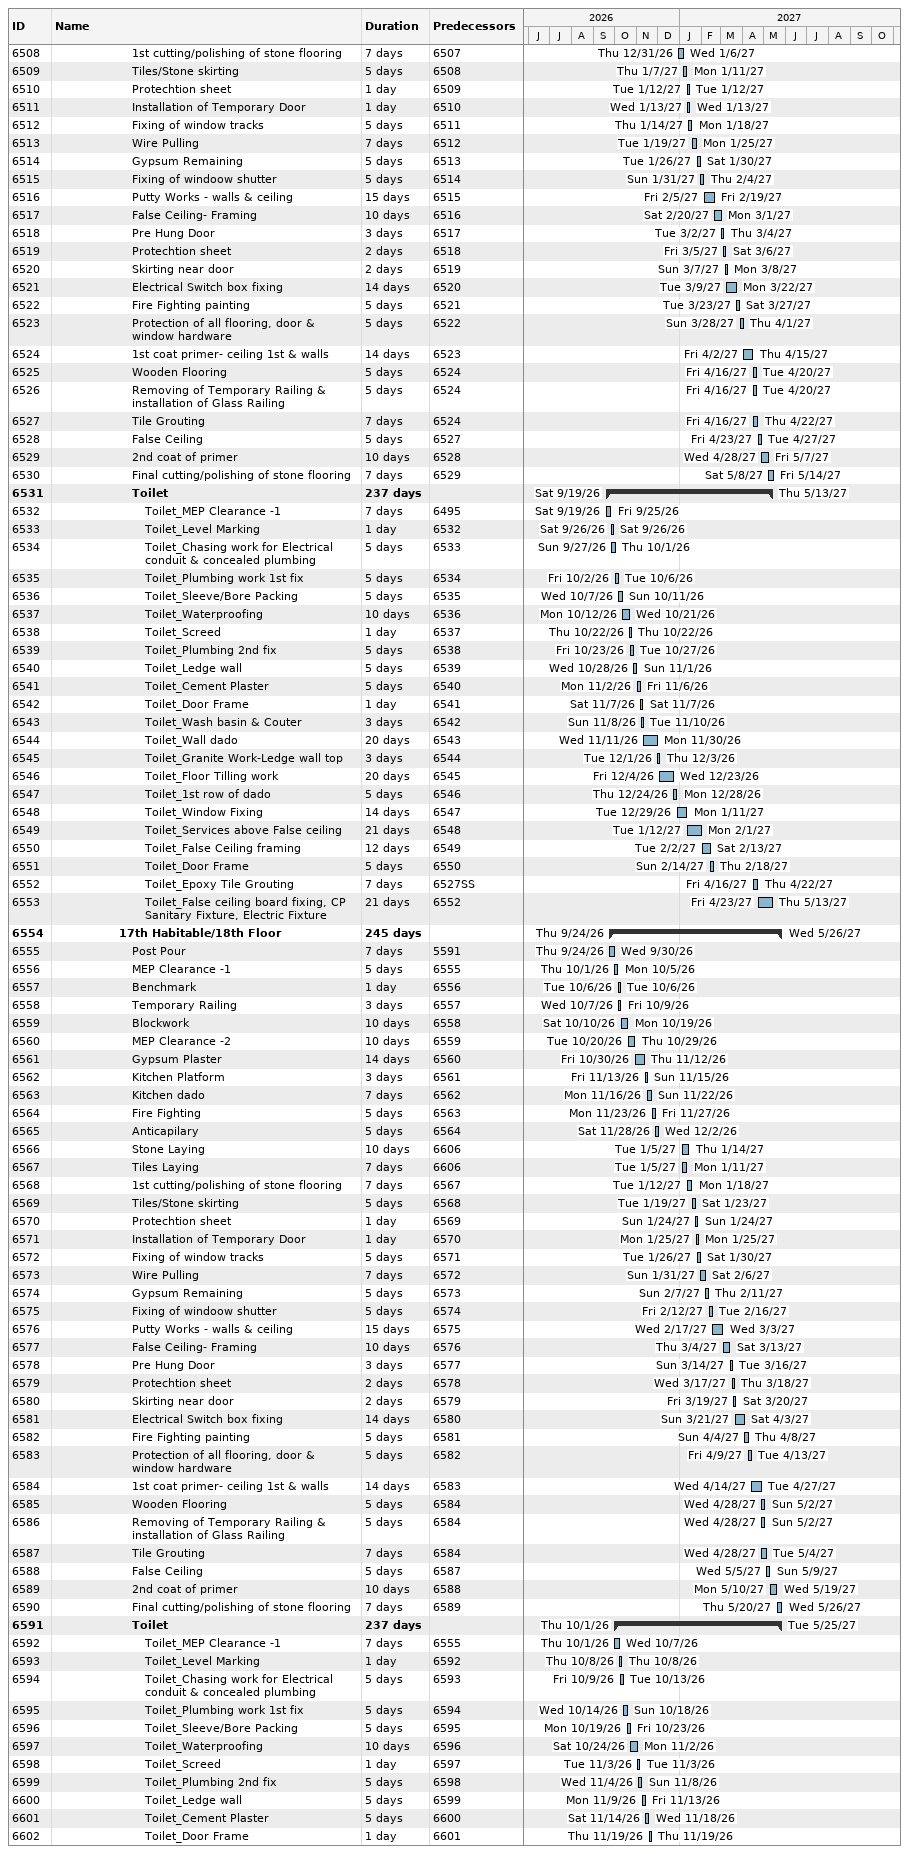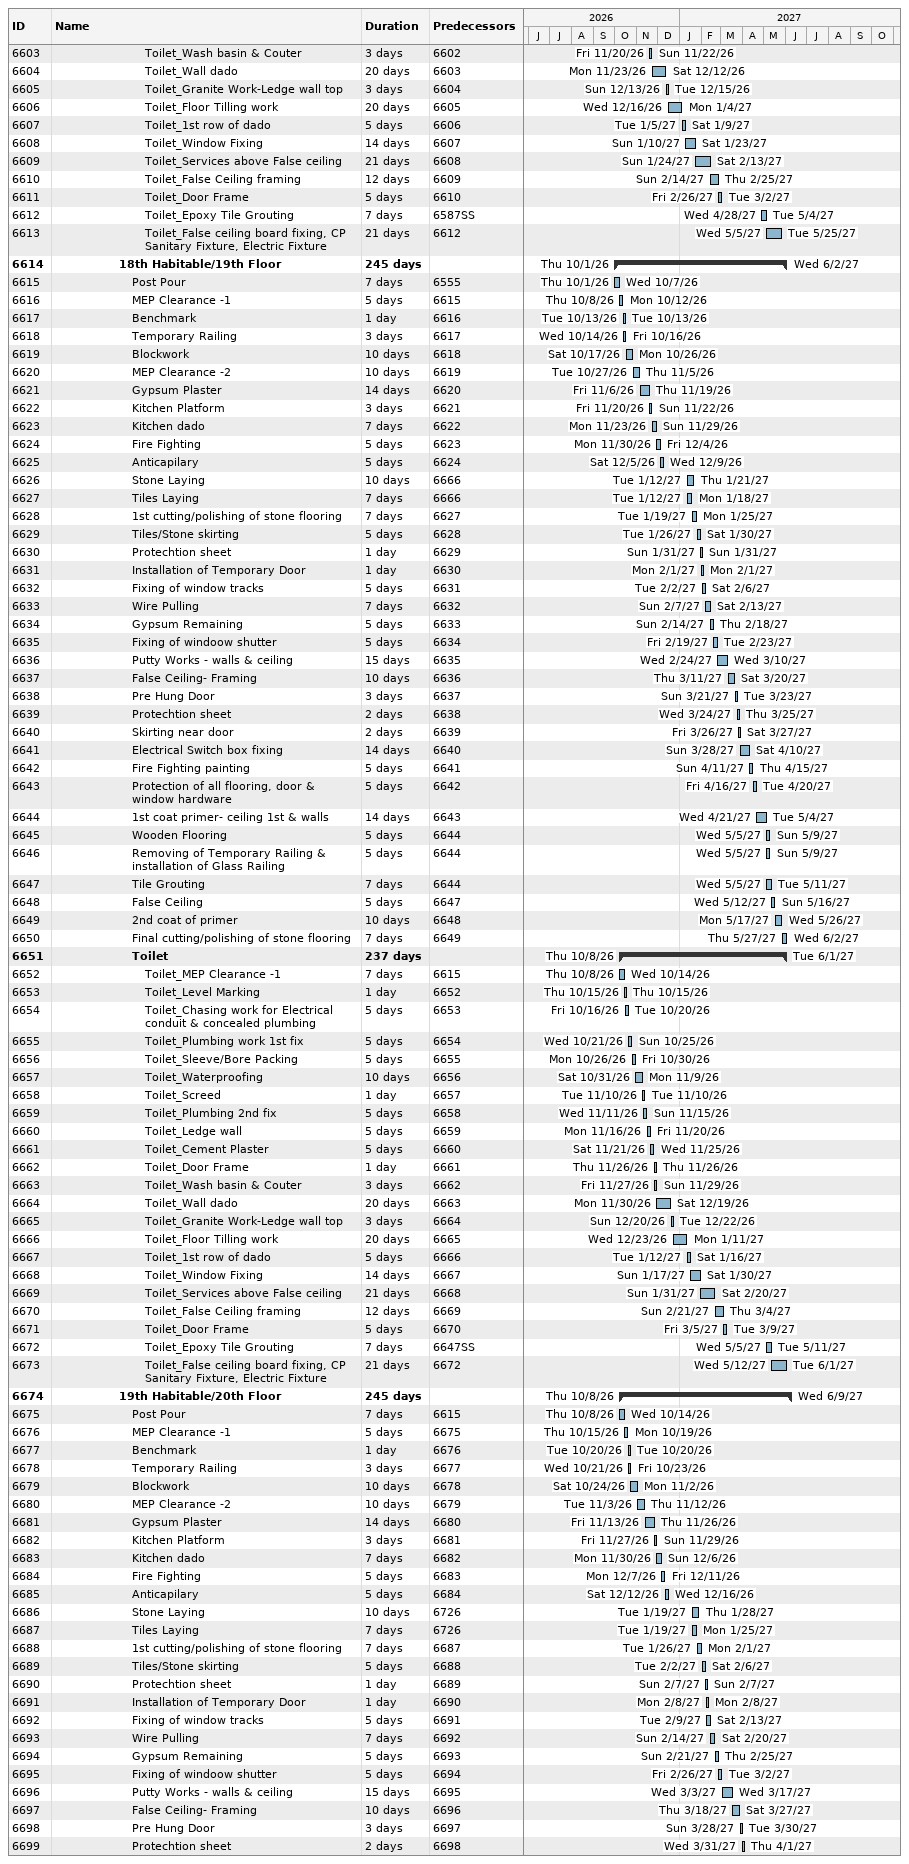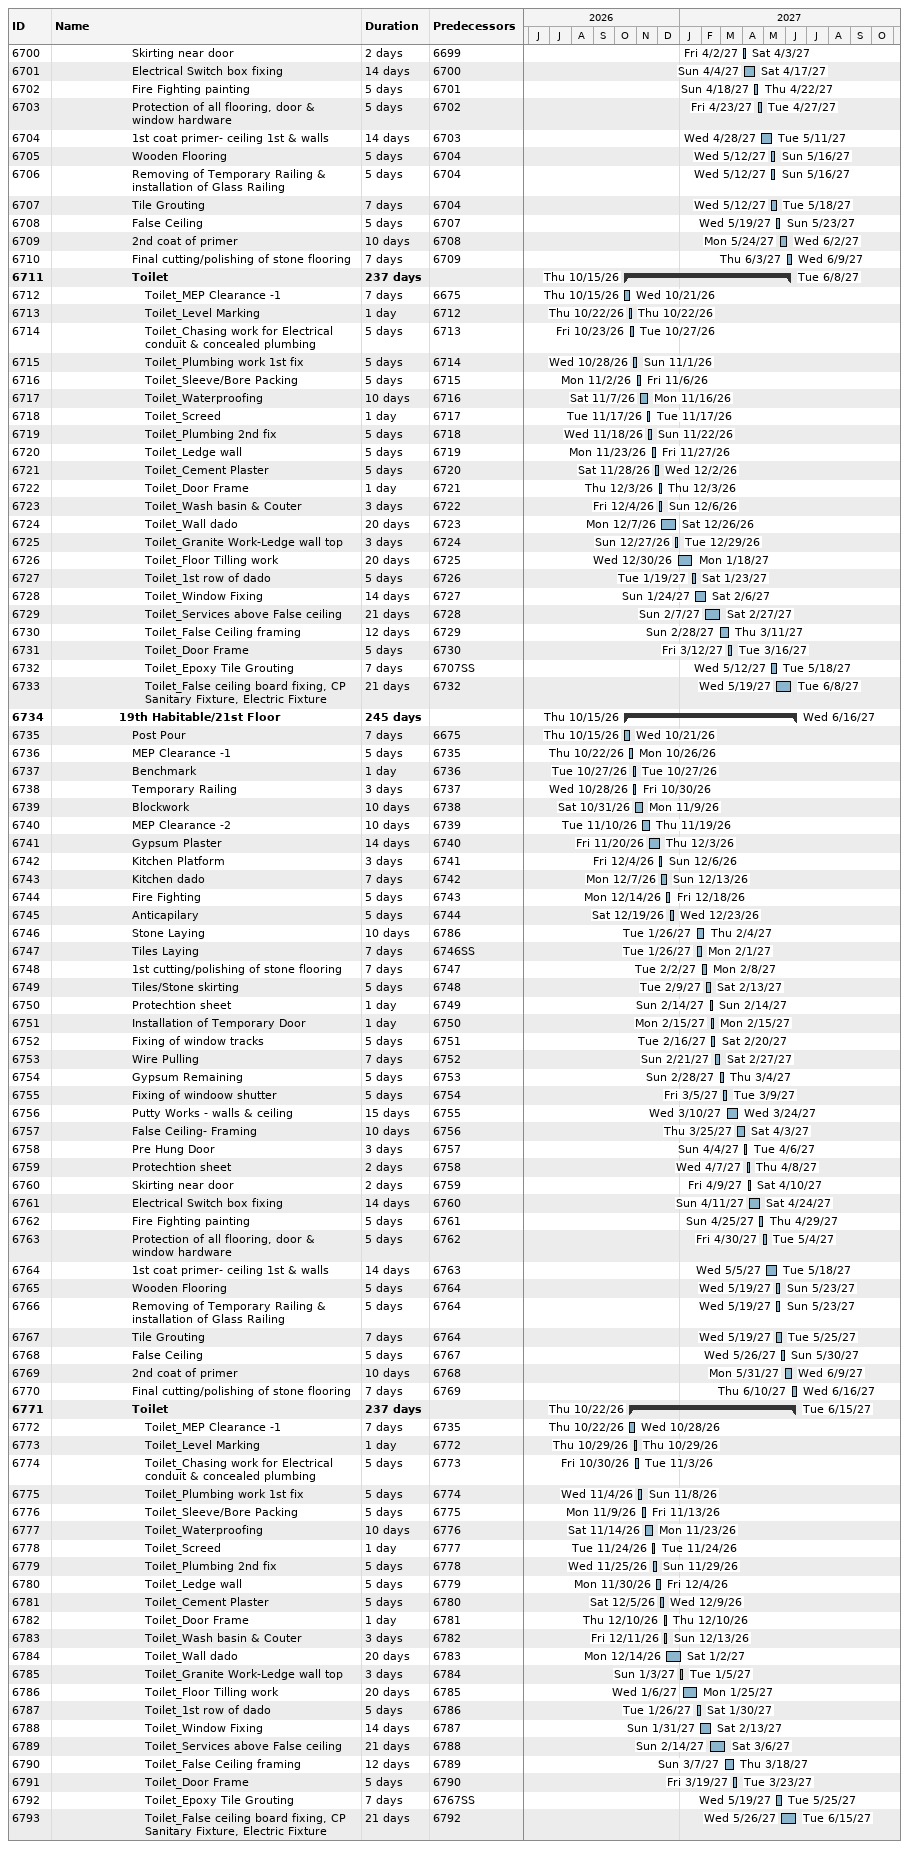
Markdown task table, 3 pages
| ID | Level | Task | Duration | Start | Finish | Predecessors |
|---|---|---|---|---|---|---|
| 6508 | 7 | 1st cutting/polishing of stone flooring | 7d | 2026-12-31 | 2027-01-06 | 6507 |
| 6509 | 7 | Tiles/Stone skirting | 5d | 2027-01-07 | 2027-01-11 | 6508 |
| 6510 | 7 | Protechtion sheet | 1d | 2027-01-12 | 2027-01-12 | 6509 |
| 6511 | 7 | Installation of Temporary Door | 1d | 2027-01-13 | 2027-01-13 | 6510 |
| 6512 | 7 | Fixing of window tracks | 5d | 2027-01-14 | 2027-01-18 | 6511 |
| 6513 | 7 | Wire Pulling | 7d | 2027-01-19 | 2027-01-25 | 6512 |
| 6514 | 7 | Gypsum Remaining | 5d | 2027-01-26 | 2027-01-30 | 6513 |
| 6515 | 7 | Fixing of windoow shutter | 5d | 2027-01-31 | 2027-02-04 | 6514 |
| 6516 | 7 | Putty Works - walls & ceiling | 15d | 2027-02-05 | 2027-02-19 | 6515 |
| 6517 | 7 | False Ceiling- Framing | 10d | 2027-02-20 | 2027-03-01 | 6516 |
| 6518 | 7 | Pre Hung Door | 3d | 2027-03-02 | 2027-03-04 | 6517 |
| 6519 | 7 | Protechtion sheet | 2d | 2027-03-05 | 2027-03-06 | 6518 |
| 6520 | 7 | Skirting near door | 2d | 2027-03-07 | 2027-03-08 | 6519 |
| 6521 | 7 | Electrical Switch box fixing | 14d | 2027-03-09 | 2027-03-22 | 6520 |
| 6522 | 7 | Fire Fighting painting | 5d | 2027-03-23 | 2027-03-27 | 6521 |
| 6523 | 7 | Protection of all flooring, door & window hardware | 5d | 2027-03-28 | 2027-04-01 | 6522 |
| 6524 | 7 | 1st coat primer- ceiling 1st & walls | 14d | 2027-04-02 | 2027-04-15 | 6523 |
| 6525 | 7 | Wooden Flooring | 5d | 2027-04-16 | 2027-04-20 | 6524 |
| 6526 | 7 | Removing of Temporary Railing & installation of Glass Railing | 5d | 2027-04-16 | 2027-04-20 | 6524 |
| 6527 | 7 | Tile Grouting | 7d | 2027-04-16 | 2027-04-22 | 6524 |
| 6528 | 7 | False Ceiling | 5d | 2027-04-23 | 2027-04-27 | 6527 |
| 6529 | 7 | 2nd coat of primer | 10d | 2027-04-28 | 2027-05-07 | 6528 |
| 6530 | 7 | Final cutting/polishing of stone flooring | 7d | 2027-05-08 | 2027-05-14 | 6529 |
| 6531 | 7 | **Toilet** | 237d | 2026-09-19 | 2027-05-13 |  |
| 6532 | 8 | Toilet_MEP Clearance -1 | 7d | 2026-09-19 | 2026-09-25 | 6495 |
| 6533 | 8 | Toilet_Level Marking | 1d | 2026-09-26 | 2026-09-26 | 6532 |
| 6534 | 8 | Toilet_Chasing work for Electrical conduit & concealed plumbing | 5d | 2026-09-27 | 2026-10-01 | 6533 |
| 6535 | 8 | Toilet_Plumbing work 1st fix | 5d | 2026-10-02 | 2026-10-06 | 6534 |
| 6536 | 8 | Toilet_Sleeve/Bore Packing | 5d | 2026-10-07 | 2026-10-11 | 6535 |
| 6537 | 8 | Toilet_Waterproofing | 10d | 2026-10-12 | 2026-10-21 | 6536 |
| 6538 | 8 | Toilet_Screed | 1d | 2026-10-22 | 2026-10-22 | 6537 |
| 6539 | 8 | Toilet_Plumbing 2nd fix | 5d | 2026-10-23 | 2026-10-27 | 6538 |
| 6540 | 8 | Toilet_Ledge wall | 5d | 2026-10-28 | 2026-11-01 | 6539 |
| 6541 | 8 | Toilet_Cement Plaster | 5d | 2026-11-02 | 2026-11-06 | 6540 |
| 6542 | 8 | Toilet_Door Frame | 1d | 2026-11-07 | 2026-11-07 | 6541 |
| 6543 | 8 | Toilet_Wash basin & Couter | 3d | 2026-11-08 | 2026-11-10 | 6542 |
| 6544 | 8 | Toilet_Wall dado | 20d | 2026-11-11 | 2026-11-30 | 6543 |
| 6545 | 8 | Toilet_Granite Work-Ledge wall top | 3d | 2026-12-01 | 2026-12-03 | 6544 |
| 6546 | 8 | Toilet_Floor Tilling work | 20d | 2026-12-04 | 2026-12-23 | 6545 |
| 6547 | 8 | Toilet_1st row of dado | 5d | 2026-12-24 | 2026-12-28 | 6546 |
| 6548 | 8 | Toilet_Window Fixing | 14d | 2026-12-29 | 2027-01-11 | 6547 |
| 6549 | 8 | Toilet_Services above False ceiling | 21d | 2027-01-12 | 2027-02-01 | 6548 |
| 6550 | 8 | Toilet_False Ceiling framing | 12d | 2027-02-02 | 2027-02-13 | 6549 |
| 6551 | 8 | Toilet_Door Frame | 5d | 2027-02-14 | 2027-02-18 | 6550 |
| 6552 | 8 | Toilet_Epoxy Tile Grouting | 7d | 2027-04-16 | 2027-04-22 | 6527SS |
| 6553 | 8 | Toilet_False ceiling board fixing, CP Sanitary Fixture, Electric Fixture | 21d | 2027-04-23 | 2027-05-13 | 6552 |
| 6554 | 6 | **17th Habitable/18th Floor** | 245d | 2026-09-24 | 2027-05-26 |  |
| 6555 | 7 | Post Pour | 7d | 2026-09-24 | 2026-09-30 | 5591 |
| 6556 | 7 | MEP Clearance -1 | 5d | 2026-10-01 | 2026-10-05 | 6555 |
| 6557 | 7 | Benchmark | 1d | 2026-10-06 | 2026-10-06 | 6556 |
| 6558 | 7 | Temporary Railing | 3d | 2026-10-07 | 2026-10-09 | 6557 |
| 6559 | 7 | Blockwork | 10d | 2026-10-10 | 2026-10-19 | 6558 |
| 6560 | 7 | MEP Clearance -2 | 10d | 2026-10-20 | 2026-10-29 | 6559 |
| 6561 | 7 | Gypsum Plaster | 14d | 2026-10-30 | 2026-11-12 | 6560 |
| 6562 | 7 | Kitchen Platform | 3d | 2026-11-13 | 2026-11-15 | 6561 |
| 6563 | 7 | Kitchen dado | 7d | 2026-11-16 | 2026-11-22 | 6562 |
| 6564 | 7 | Fire Fighting | 5d | 2026-11-23 | 2026-11-27 | 6563 |
| 6565 | 7 | Anticapilary | 5d | 2026-11-28 | 2026-12-02 | 6564 |
| 6566 | 7 | Stone Laying | 10d | 2027-01-05 | 2027-01-14 | 6606 |
| 6567 | 7 | Tiles Laying | 7d | 2027-01-05 | 2027-01-11 | 6606 |
| 6568 | 7 | 1st cutting/polishing of stone flooring | 7d | 2027-01-12 | 2027-01-18 | 6567 |
| 6569 | 7 | Tiles/Stone skirting | 5d | 2027-01-19 | 2027-01-23 | 6568 |
| 6570 | 7 | Protechtion sheet | 1d | 2027-01-24 | 2027-01-24 | 6569 |
| 6571 | 7 | Installation of Temporary Door | 1d | 2027-01-25 | 2027-01-25 | 6570 |
| 6572 | 7 | Fixing of window tracks | 5d | 2027-01-26 | 2027-01-30 | 6571 |
| 6573 | 7 | Wire Pulling | 7d | 2027-01-31 | 2027-02-06 | 6572 |
| 6574 | 7 | Gypsum Remaining | 5d | 2027-02-07 | 2027-02-11 | 6573 |
| 6575 | 7 | Fixing of windoow shutter | 5d | 2027-02-12 | 2027-02-16 | 6574 |
| 6576 | 7 | Putty Works - walls & ceiling | 15d | 2027-02-17 | 2027-03-03 | 6575 |
| 6577 | 7 | False Ceiling- Framing | 10d | 2027-03-04 | 2027-03-13 | 6576 |
| 6578 | 7 | Pre Hung Door | 3d | 2027-03-14 | 2027-03-16 | 6577 |
| 6579 | 7 | Protechtion sheet | 2d | 2027-03-17 | 2027-03-18 | 6578 |
| 6580 | 7 | Skirting near door | 2d | 2027-03-19 | 2027-03-20 | 6579 |
| 6581 | 7 | Electrical Switch box fixing | 14d | 2027-03-21 | 2027-04-03 | 6580 |
| 6582 | 7 | Fire Fighting painting | 5d | 2027-04-04 | 2027-04-08 | 6581 |
| 6583 | 7 | Protection of all flooring, door & window hardware | 5d | 2027-04-09 | 2027-04-13 | 6582 |
| 6584 | 7 | 1st coat primer- ceiling 1st & walls | 14d | 2027-04-14 | 2027-04-27 | 6583 |
| 6585 | 7 | Wooden Flooring | 5d | 2027-04-28 | 2027-05-02 | 6584 |
| 6586 | 7 | Removing of Temporary Railing & installation of Glass Railing | 5d | 2027-04-28 | 2027-05-02 | 6584 |
| 6587 | 7 | Tile Grouting | 7d | 2027-04-28 | 2027-05-04 | 6584 |
| 6588 | 7 | False Ceiling | 5d | 2027-05-05 | 2027-05-09 | 6587 |
| 6589 | 7 | 2nd coat of primer | 10d | 2027-05-10 | 2027-05-19 | 6588 |
| 6590 | 7 | Final cutting/polishing of stone flooring | 7d | 2027-05-20 | 2027-05-26 | 6589 |
| 6591 | 7 | **Toilet** | 237d | 2026-10-01 | 2027-05-25 |  |
| 6592 | 8 | Toilet_MEP Clearance -1 | 7d | 2026-10-01 | 2026-10-07 | 6555 |
| 6593 | 8 | Toilet_Level Marking | 1d | 2026-10-08 | 2026-10-08 | 6592 |
| 6594 | 8 | Toilet_Chasing work for Electrical conduit & concealed plumbing | 5d | 2026-10-09 | 2026-10-13 | 6593 |
| 6595 | 8 | Toilet_Plumbing work 1st fix | 5d | 2026-10-14 | 2026-10-18 | 6594 |
| 6596 | 8 | Toilet_Sleeve/Bore Packing | 5d | 2026-10-19 | 2026-10-23 | 6595 |
| 6597 | 8 | Toilet_Waterproofing | 10d | 2026-10-24 | 2026-11-02 | 6596 |
| 6598 | 8 | Toilet_Screed | 1d | 2026-11-03 | 2026-11-03 | 6597 |
| 6599 | 8 | Toilet_Plumbing 2nd fix | 5d | 2026-11-04 | 2026-11-08 | 6598 |
| 6600 | 8 | Toilet_Ledge wall | 5d | 2026-11-09 | 2026-11-13 | 6599 |
| 6601 | 8 | Toilet_Cement Plaster | 5d | 2026-11-14 | 2026-11-18 | 6600 |
| 6602 | 8 | Toilet_Door Frame | 1d | 2026-11-19 | 2026-11-19 | 6601 |
| 6603 | 8 | Toilet_Wash basin & Couter | 3d | 2026-11-20 | 2026-11-22 | 6602 |
| 6604 | 8 | Toilet_Wall dado | 20d | 2026-11-23 | 2026-12-12 | 6603 |
| 6605 | 8 | Toilet_Granite Work-Ledge wall top | 3d | 2026-12-13 | 2026-12-15 | 6604 |
| 6606 | 8 | Toilet_Floor Tilling work | 20d | 2026-12-16 | 2027-01-04 | 6605 |
| 6607 | 8 | Toilet_1st row of dado | 5d | 2027-01-05 | 2027-01-09 | 6606 |
| 6608 | 8 | Toilet_Window Fixing | 14d | 2027-01-10 | 2027-01-23 | 6607 |
| 6609 | 8 | Toilet_Services above False ceiling | 21d | 2027-01-24 | 2027-02-13 | 6608 |
| 6610 | 8 | Toilet_False Ceiling framing | 12d | 2027-02-14 | 2027-02-25 | 6609 |
| 6611 | 8 | Toilet_Door Frame | 5d | 2027-02-26 | 2027-03-02 | 6610 |
| 6612 | 8 | Toilet_Epoxy Tile Grouting | 7d | 2027-04-28 | 2027-05-04 | 6587SS |
| 6613 | 8 | Toilet_False ceiling board fixing, CP Sanitary Fixture, Electric Fixture | 21d | 2027-05-05 | 2027-05-25 | 6612 |
| 6614 | 6 | **18th Habitable/19th Floor** | 245d | 2026-10-01 | 2027-06-02 |  |
| 6615 | 7 | Post Pour | 7d | 2026-10-01 | 2026-10-07 | 6555 |
| 6616 | 7 | MEP Clearance -1 | 5d | 2026-10-08 | 2026-10-12 | 6615 |
| 6617 | 7 | Benchmark | 1d | 2026-10-13 | 2026-10-13 | 6616 |
| 6618 | 7 | Temporary Railing | 3d | 2026-10-14 | 2026-10-16 | 6617 |
| 6619 | 7 | Blockwork | 10d | 2026-10-17 | 2026-10-26 | 6618 |
| 6620 | 7 | MEP Clearance -2 | 10d | 2026-10-27 | 2026-11-05 | 6619 |
| 6621 | 7 | Gypsum Plaster | 14d | 2026-11-06 | 2026-11-19 | 6620 |
| 6622 | 7 | Kitchen Platform | 3d | 2026-11-20 | 2026-11-22 | 6621 |
| 6623 | 7 | Kitchen dado | 7d | 2026-11-23 | 2026-11-29 | 6622 |
| 6624 | 7 | Fire Fighting | 5d | 2026-11-30 | 2026-12-04 | 6623 |
| 6625 | 7 | Anticapilary | 5d | 2026-12-05 | 2026-12-09 | 6624 |
| 6626 | 7 | Stone Laying | 10d | 2027-01-12 | 2027-01-21 | 6666 |
| 6627 | 7 | Tiles Laying | 7d | 2027-01-12 | 2027-01-18 | 6666 |
| 6628 | 7 | 1st cutting/polishing of stone flooring | 7d | 2027-01-19 | 2027-01-25 | 6627 |
| 6629 | 7 | Tiles/Stone skirting | 5d | 2027-01-26 | 2027-01-30 | 6628 |
| 6630 | 7 | Protechtion sheet | 1d | 2027-01-31 | 2027-01-31 | 6629 |
| 6631 | 7 | Installation of Temporary Door | 1d | 2027-02-01 | 2027-02-01 | 6630 |
| 6632 | 7 | Fixing of window tracks | 5d | 2027-02-02 | 2027-02-06 | 6631 |
| 6633 | 7 | Wire Pulling | 7d | 2027-02-07 | 2027-02-13 | 6632 |
| 6634 | 7 | Gypsum Remaining | 5d | 2027-02-14 | 2027-02-18 | 6633 |
| 6635 | 7 | Fixing of windoow shutter | 5d | 2027-02-19 | 2027-02-23 | 6634 |
| 6636 | 7 | Putty Works - walls & ceiling | 15d | 2027-02-24 | 2027-03-10 | 6635 |
| 6637 | 7 | False Ceiling- Framing | 10d | 2027-03-11 | 2027-03-20 | 6636 |
| 6638 | 7 | Pre Hung Door | 3d | 2027-03-21 | 2027-03-23 | 6637 |
| 6639 | 7 | Protechtion sheet | 2d | 2027-03-24 | 2027-03-25 | 6638 |
| 6640 | 7 | Skirting near door | 2d | 2027-03-26 | 2027-03-27 | 6639 |
| 6641 | 7 | Electrical Switch box fixing | 14d | 2027-03-28 | 2027-04-10 | 6640 |
| 6642 | 7 | Fire Fighting painting | 5d | 2027-04-11 | 2027-04-15 | 6641 |
| 6643 | 7 | Protection of all flooring, door & window hardware | 5d | 2027-04-16 | 2027-04-20 | 6642 |
| 6644 | 7 | 1st coat primer- ceiling 1st & walls | 14d | 2027-04-21 | 2027-05-04 | 6643 |
| 6645 | 7 | Wooden Flooring | 5d | 2027-05-05 | 2027-05-09 | 6644 |
| 6646 | 7 | Removing of Temporary Railing & installation of Glass Railing | 5d | 2027-05-05 | 2027-05-09 | 6644 |
| 6647 | 7 | Tile Grouting | 7d | 2027-05-05 | 2027-05-11 | 6644 |
| 6648 | 7 | False Ceiling | 5d | 2027-05-12 | 2027-05-16 | 6647 |
| 6649 | 7 | 2nd coat of primer | 10d | 2027-05-17 | 2027-05-26 | 6648 |
| 6650 | 7 | Final cutting/polishing of stone flooring | 7d | 2027-05-27 | 2027-06-02 | 6649 |
| 6651 | 7 | **Toilet** | 237d | 2026-10-08 | 2027-06-01 |  |
| 6652 | 8 | Toilet_MEP Clearance -1 | 7d | 2026-10-08 | 2026-10-14 | 6615 |
| 6653 | 8 | Toilet_Level Marking | 1d | 2026-10-15 | 2026-10-15 | 6652 |
| 6654 | 8 | Toilet_Chasing work for Electrical conduit & concealed plumbing | 5d | 2026-10-16 | 2026-10-20 | 6653 |
| 6655 | 8 | Toilet_Plumbing work 1st fix | 5d | 2026-10-21 | 2026-10-25 | 6654 |
| 6656 | 8 | Toilet_Sleeve/Bore Packing | 5d | 2026-10-26 | 2026-10-30 | 6655 |
| 6657 | 8 | Toilet_Waterproofing | 10d | 2026-10-31 | 2026-11-09 | 6656 |
| 6658 | 8 | Toilet_Screed | 1d | 2026-11-10 | 2026-11-10 | 6657 |
| 6659 | 8 | Toilet_Plumbing 2nd fix | 5d | 2026-11-11 | 2026-11-15 | 6658 |
| 6660 | 8 | Toilet_Ledge wall | 5d | 2026-11-16 | 2026-11-20 | 6659 |
| 6661 | 8 | Toilet_Cement Plaster | 5d | 2026-11-21 | 2026-11-25 | 6660 |
| 6662 | 8 | Toilet_Door Frame | 1d | 2026-11-26 | 2026-11-26 | 6661 |
| 6663 | 8 | Toilet_Wash basin & Couter | 3d | 2026-11-27 | 2026-11-29 | 6662 |
| 6664 | 8 | Toilet_Wall dado | 20d | 2026-11-30 | 2026-12-19 | 6663 |
| 6665 | 8 | Toilet_Granite Work-Ledge wall top | 3d | 2026-12-20 | 2026-12-22 | 6664 |
| 6666 | 8 | Toilet_Floor Tilling work | 20d | 2026-12-23 | 2027-01-11 | 6665 |
| 6667 | 8 | Toilet_1st row of dado | 5d | 2027-01-12 | 2027-01-16 | 6666 |
| 6668 | 8 | Toilet_Window Fixing | 14d | 2027-01-17 | 2027-01-30 | 6667 |
| 6669 | 8 | Toilet_Services above False ceiling | 21d | 2027-01-31 | 2027-02-20 | 6668 |
| 6670 | 8 | Toilet_False Ceiling framing | 12d | 2027-02-21 | 2027-03-04 | 6669 |
| 6671 | 8 | Toilet_Door Frame | 5d | 2027-03-05 | 2027-03-09 | 6670 |
| 6672 | 8 | Toilet_Epoxy Tile Grouting | 7d | 2027-05-05 | 2027-05-11 | 6647SS |
| 6673 | 8 | Toilet_False ceiling board fixing, CP Sanitary Fixture, Electric Fixture | 21d | 2027-05-12 | 2027-06-01 | 6672 |
| 6674 | 6 | **19th Habitable/20th Floor** | 245d | 2026-10-08 | 2027-06-09 |  |
| 6675 | 7 | Post Pour | 7d | 2026-10-08 | 2026-10-14 | 6615 |
| 6676 | 7 | MEP Clearance -1 | 5d | 2026-10-15 | 2026-10-19 | 6675 |
| 6677 | 7 | Benchmark | 1d | 2026-10-20 | 2026-10-20 | 6676 |
| 6678 | 7 | Temporary Railing | 3d | 2026-10-21 | 2026-10-23 | 6677 |
| 6679 | 7 | Blockwork | 10d | 2026-10-24 | 2026-11-02 | 6678 |
| 6680 | 7 | MEP Clearance -2 | 10d | 2026-11-03 | 2026-11-12 | 6679 |
| 6681 | 7 | Gypsum Plaster | 14d | 2026-11-13 | 2026-11-26 | 6680 |
| 6682 | 7 | Kitchen Platform | 3d | 2026-11-27 | 2026-11-29 | 6681 |
| 6683 | 7 | Kitchen dado | 7d | 2026-11-30 | 2026-12-06 | 6682 |
| 6684 | 7 | Fire Fighting | 5d | 2026-12-07 | 2026-12-11 | 6683 |
| 6685 | 7 | Anticapilary | 5d | 2026-12-12 | 2026-12-16 | 6684 |
| 6686 | 7 | Stone Laying | 10d | 2027-01-19 | 2027-01-28 | 6726 |
| 6687 | 7 | Tiles Laying | 7d | 2027-01-19 | 2027-01-25 | 6726 |
| 6688 | 7 | 1st cutting/polishing of stone flooring | 7d | 2027-01-26 | 2027-02-01 | 6687 |
| 6689 | 7 | Tiles/Stone skirting | 5d | 2027-02-02 | 2027-02-06 | 6688 |
| 6690 | 7 | Protechtion sheet | 1d | 2027-02-07 | 2027-02-07 | 6689 |
| 6691 | 7 | Installation of Temporary Door | 1d | 2027-02-08 | 2027-02-08 | 6690 |
| 6692 | 7 | Fixing of window tracks | 5d | 2027-02-09 | 2027-02-13 | 6691 |
| 6693 | 7 | Wire Pulling | 7d | 2027-02-14 | 2027-02-20 | 6692 |
| 6694 | 7 | Gypsum Remaining | 5d | 2027-02-21 | 2027-02-25 | 6693 |
| 6695 | 7 | Fixing of windoow shutter | 5d | 2027-02-26 | 2027-03-02 | 6694 |
| 6696 | 7 | Putty Works - walls & ceiling | 15d | 2027-03-03 | 2027-03-17 | 6695 |
| 6697 | 7 | False Ceiling- Framing | 10d | 2027-03-18 | 2027-03-27 | 6696 |
| 6698 | 7 | Pre Hung Door | 3d | 2027-03-28 | 2027-03-30 | 6697 |
| 6699 | 7 | Protechtion sheet | 2d | 2027-03-31 | 2027-04-01 | 6698 |
| 6700 | 7 | Skirting near door | 2d | 2027-04-02 | 2027-04-03 | 6699 |
| 6701 | 7 | Electrical Switch box fixing | 14d | 2027-04-04 | 2027-04-17 | 6700 |
| 6702 | 7 | Fire Fighting painting | 5d | 2027-04-18 | 2027-04-22 | 6701 |
| 6703 | 7 | Protection of all flooring, door & window hardware | 5d | 2027-04-23 | 2027-04-27 | 6702 |
| 6704 | 7 | 1st coat primer- ceiling 1st & walls | 14d | 2027-04-28 | 2027-05-11 | 6703 |
| 6705 | 7 | Wooden Flooring | 5d | 2027-05-12 | 2027-05-16 | 6704 |
| 6706 | 7 | Removing of Temporary Railing & installation of Glass Railing | 5d | 2027-05-12 | 2027-05-16 | 6704 |
| 6707 | 7 | Tile Grouting | 7d | 2027-05-12 | 2027-05-18 | 6704 |
| 6708 | 7 | False Ceiling | 5d | 2027-05-19 | 2027-05-23 | 6707 |
| 6709 | 7 | 2nd coat of primer | 10d | 2027-05-24 | 2027-06-02 | 6708 |
| 6710 | 7 | Final cutting/polishing of stone flooring | 7d | 2027-06-03 | 2027-06-09 | 6709 |
| 6711 | 7 | **Toilet** | 237d | 2026-10-15 | 2027-06-08 |  |
| 6712 | 8 | Toilet_MEP Clearance -1 | 7d | 2026-10-15 | 2026-10-21 | 6675 |
| 6713 | 8 | Toilet_Level Marking | 1d | 2026-10-22 | 2026-10-22 | 6712 |
| 6714 | 8 | Toilet_Chasing work for Electrical conduit & concealed plumbing | 5d | 2026-10-23 | 2026-10-27 | 6713 |
| 6715 | 8 | Toilet_Plumbing work 1st fix | 5d | 2026-10-28 | 2026-11-01 | 6714 |
| 6716 | 8 | Toilet_Sleeve/Bore Packing | 5d | 2026-11-02 | 2026-11-06 | 6715 |
| 6717 | 8 | Toilet_Waterproofing | 10d | 2026-11-07 | 2026-11-16 | 6716 |
| 6718 | 8 | Toilet_Screed | 1d | 2026-11-17 | 2026-11-17 | 6717 |
| 6719 | 8 | Toilet_Plumbing 2nd fix | 5d | 2026-11-18 | 2026-11-22 | 6718 |
| 6720 | 8 | Toilet_Ledge wall | 5d | 2026-11-23 | 2026-11-27 | 6719 |
| 6721 | 8 | Toilet_Cement Plaster | 5d | 2026-11-28 | 2026-12-02 | 6720 |
| 6722 | 8 | Toilet_Door Frame | 1d | 2026-12-03 | 2026-12-03 | 6721 |
| 6723 | 8 | Toilet_Wash basin & Couter | 3d | 2026-12-04 | 2026-12-06 | 6722 |
| 6724 | 8 | Toilet_Wall dado | 20d | 2026-12-07 | 2026-12-26 | 6723 |
| 6725 | 8 | Toilet_Granite Work-Ledge wall top | 3d | 2026-12-27 | 2026-12-29 | 6724 |
| 6726 | 8 | Toilet_Floor Tilling work | 20d | 2026-12-30 | 2027-01-18 | 6725 |
| 6727 | 8 | Toilet_1st row of dado | 5d | 2027-01-19 | 2027-01-23 | 6726 |
| 6728 | 8 | Toilet_Window Fixing | 14d | 2027-01-24 | 2027-02-06 | 6727 |
| 6729 | 8 | Toilet_Services above False ceiling | 21d | 2027-02-07 | 2027-02-27 | 6728 |
| 6730 | 8 | Toilet_False Ceiling framing | 12d | 2027-02-28 | 2027-03-11 | 6729 |
| 6731 | 8 | Toilet_Door Frame | 5d | 2027-03-12 | 2027-03-16 | 6730 |
| 6732 | 8 | Toilet_Epoxy Tile Grouting | 7d | 2027-05-12 | 2027-05-18 | 6707SS |
| 6733 | 8 | Toilet_False ceiling board fixing, CP Sanitary Fixture, Electric Fixture | 21d | 2027-05-19 | 2027-06-08 | 6732 |
| 6734 | 6 | **19th Habitable/21st Floor** | 245d | 2026-10-15 | 2027-06-16 |  |
| 6735 | 7 | Post Pour | 7d | 2026-10-15 | 2026-10-21 | 6675 |
| 6736 | 7 | MEP Clearance -1 | 5d | 2026-10-22 | 2026-10-26 | 6735 |
| 6737 | 7 | Benchmark | 1d | 2026-10-27 | 2026-10-27 | 6736 |
| 6738 | 7 | Temporary Railing | 3d | 2026-10-28 | 2026-10-30 | 6737 |
| 6739 | 7 | Blockwork | 10d | 2026-10-31 | 2026-11-09 | 6738 |
| 6740 | 7 | MEP Clearance -2 | 10d | 2026-11-10 | 2026-11-19 | 6739 |
| 6741 | 7 | Gypsum Plaster | 14d | 2026-11-20 | 2026-12-03 | 6740 |
| 6742 | 7 | Kitchen Platform | 3d | 2026-12-04 | 2026-12-06 | 6741 |
| 6743 | 7 | Kitchen dado | 7d | 2026-12-07 | 2026-12-13 | 6742 |
| 6744 | 7 | Fire Fighting | 5d | 2026-12-14 | 2026-12-18 | 6743 |
| 6745 | 7 | Anticapilary | 5d | 2026-12-19 | 2026-12-23 | 6744 |
| 6746 | 7 | Stone Laying | 10d | 2027-01-26 | 2027-02-04 | 6786 |
| 6747 | 7 | Tiles Laying | 7d | 2027-01-26 | 2027-02-01 | 6746SS |
| 6748 | 7 | 1st cutting/polishing of stone flooring | 7d | 2027-02-02 | 2027-02-08 | 6747 |
| 6749 | 7 | Tiles/Stone skirting | 5d | 2027-02-09 | 2027-02-13 | 6748 |
| 6750 | 7 | Protechtion sheet | 1d | 2027-02-14 | 2027-02-14 | 6749 |
| 6751 | 7 | Installation of Temporary Door | 1d | 2027-02-15 | 2027-02-15 | 6750 |
| 6752 | 7 | Fixing of window tracks | 5d | 2027-02-16 | 2027-02-20 | 6751 |
| 6753 | 7 | Wire Pulling | 7d | 2027-02-21 | 2027-02-27 | 6752 |
| 6754 | 7 | Gypsum Remaining | 5d | 2027-02-28 | 2027-03-04 | 6753 |
| 6755 | 7 | Fixing of windoow shutter | 5d | 2027-03-05 | 2027-03-09 | 6754 |
| 6756 | 7 | Putty Works - walls & ceiling | 15d | 2027-03-10 | 2027-03-24 | 6755 |
| 6757 | 7 | False Ceiling- Framing | 10d | 2027-03-25 | 2027-04-03 | 6756 |
| 6758 | 7 | Pre Hung Door | 3d | 2027-04-04 | 2027-04-06 | 6757 |
| 6759 | 7 | Protechtion sheet | 2d | 2027-04-07 | 2027-04-08 | 6758 |
| 6760 | 7 | Skirting near door | 2d | 2027-04-09 | 2027-04-10 | 6759 |
| 6761 | 7 | Electrical Switch box fixing | 14d | 2027-04-11 | 2027-04-24 | 6760 |
| 6762 | 7 | Fire Fighting painting | 5d | 2027-04-25 | 2027-04-29 | 6761 |
| 6763 | 7 | Protection of all flooring, door & window hardware | 5d | 2027-04-30 | 2027-05-04 | 6762 |
| 6764 | 7 | 1st coat primer- ceiling 1st & walls | 14d | 2027-05-05 | 2027-05-18 | 6763 |
| 6765 | 7 | Wooden Flooring | 5d | 2027-05-19 | 2027-05-23 | 6764 |
| 6766 | 7 | Removing of Temporary Railing & installation of Glass Railing | 5d | 2027-05-19 | 2027-05-23 | 6764 |
| 6767 | 7 | Tile Grouting | 7d | 2027-05-19 | 2027-05-25 | 6764 |
| 6768 | 7 | False Ceiling | 5d | 2027-05-26 | 2027-05-30 | 6767 |
| 6769 | 7 | 2nd coat of primer | 10d | 2027-05-31 | 2027-06-09 | 6768 |
| 6770 | 7 | Final cutting/polishing of stone flooring | 7d | 2027-06-10 | 2027-06-16 | 6769 |
| 6771 | 7 | **Toilet** | 237d | 2026-10-22 | 2027-06-15 |  |
| 6772 | 8 | Toilet_MEP Clearance -1 | 7d | 2026-10-22 | 2026-10-28 | 6735 |
| 6773 | 8 | Toilet_Level Marking | 1d | 2026-10-29 | 2026-10-29 | 6772 |
| 6774 | 8 | Toilet_Chasing work for Electrical conduit & concealed plumbing | 5d | 2026-10-30 | 2026-11-03 | 6773 |
| 6775 | 8 | Toilet_Plumbing work 1st fix | 5d | 2026-11-04 | 2026-11-08 | 6774 |
| 6776 | 8 | Toilet_Sleeve/Bore Packing | 5d | 2026-11-09 | 2026-11-13 | 6775 |
| 6777 | 8 | Toilet_Waterproofing | 10d | 2026-11-14 | 2026-11-23 | 6776 |
| 6778 | 8 | Toilet_Screed | 1d | 2026-11-24 | 2026-11-24 | 6777 |
| 6779 | 8 | Toilet_Plumbing 2nd fix | 5d | 2026-11-25 | 2026-11-29 | 6778 |
| 6780 | 8 | Toilet_Ledge wall | 5d | 2026-11-30 | 2026-12-04 | 6779 |
| 6781 | 8 | Toilet_Cement Plaster | 5d | 2026-12-05 | 2026-12-09 | 6780 |
| 6782 | 8 | Toilet_Door Frame | 1d | 2026-12-10 | 2026-12-10 | 6781 |
| 6783 | 8 | Toilet_Wash basin & Couter | 3d | 2026-12-11 | 2026-12-13 | 6782 |
| 6784 | 8 | Toilet_Wall dado | 20d | 2026-12-14 | 2027-01-02 | 6783 |
| 6785 | 8 | Toilet_Granite Work-Ledge wall top | 3d | 2027-01-03 | 2027-01-05 | 6784 |
| 6786 | 8 | Toilet_Floor Tilling work | 20d | 2027-01-06 | 2027-01-25 | 6785 |
| 6787 | 8 | Toilet_1st row of dado | 5d | 2027-01-26 | 2027-01-30 | 6786 |
| 6788 | 8 | Toilet_Window Fixing | 14d | 2027-01-31 | 2027-02-13 | 6787 |
| 6789 | 8 | Toilet_Services above False ceiling | 21d | 2027-02-14 | 2027-03-06 | 6788 |
| 6790 | 8 | Toilet_False Ceiling framing | 12d | 2027-03-07 | 2027-03-18 | 6789 |
| 6791 | 8 | Toilet_Door Frame | 5d | 2027-03-19 | 2027-03-23 | 6790 |
| 6792 | 8 | Toilet_Epoxy Tile Grouting | 7d | 2027-05-19 | 2027-05-25 | 6767SS |
| 6793 | 8 | Toilet_False ceiling board fixing, CP Sanitary Fixture, Electric Fixture | 21d | 2027-05-26 | 2027-06-15 | 6792 |
